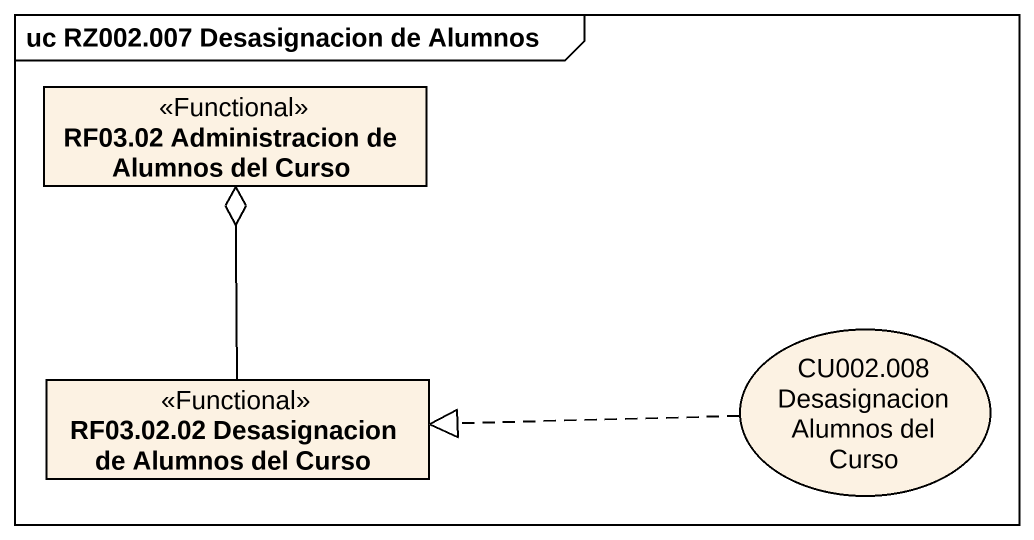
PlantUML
@startuml
mainframe uc RZ002.007 Desasignacion de Alumnos
allowmixing
hide circle
hide empty members
class "RF03.02 Administracion de Alumnos del Curso" as RF03_02_Administracion_de <<Functional>>
usecase "CU002.008 Desasignacion Alumnos del Curso" as CU002_008_Desasignacion
class "RF03.02.02 Desasignacion de Alumnos del Curso" as RF03_02_02_Desasignacion_de <<Functional>>
CU002_008_Desasignacion .left.|> RF03_02_02_Desasignacion_de
RF03_02_02_Desasignacion_de -up-o RF03_02_Administracion_de
@enduml
